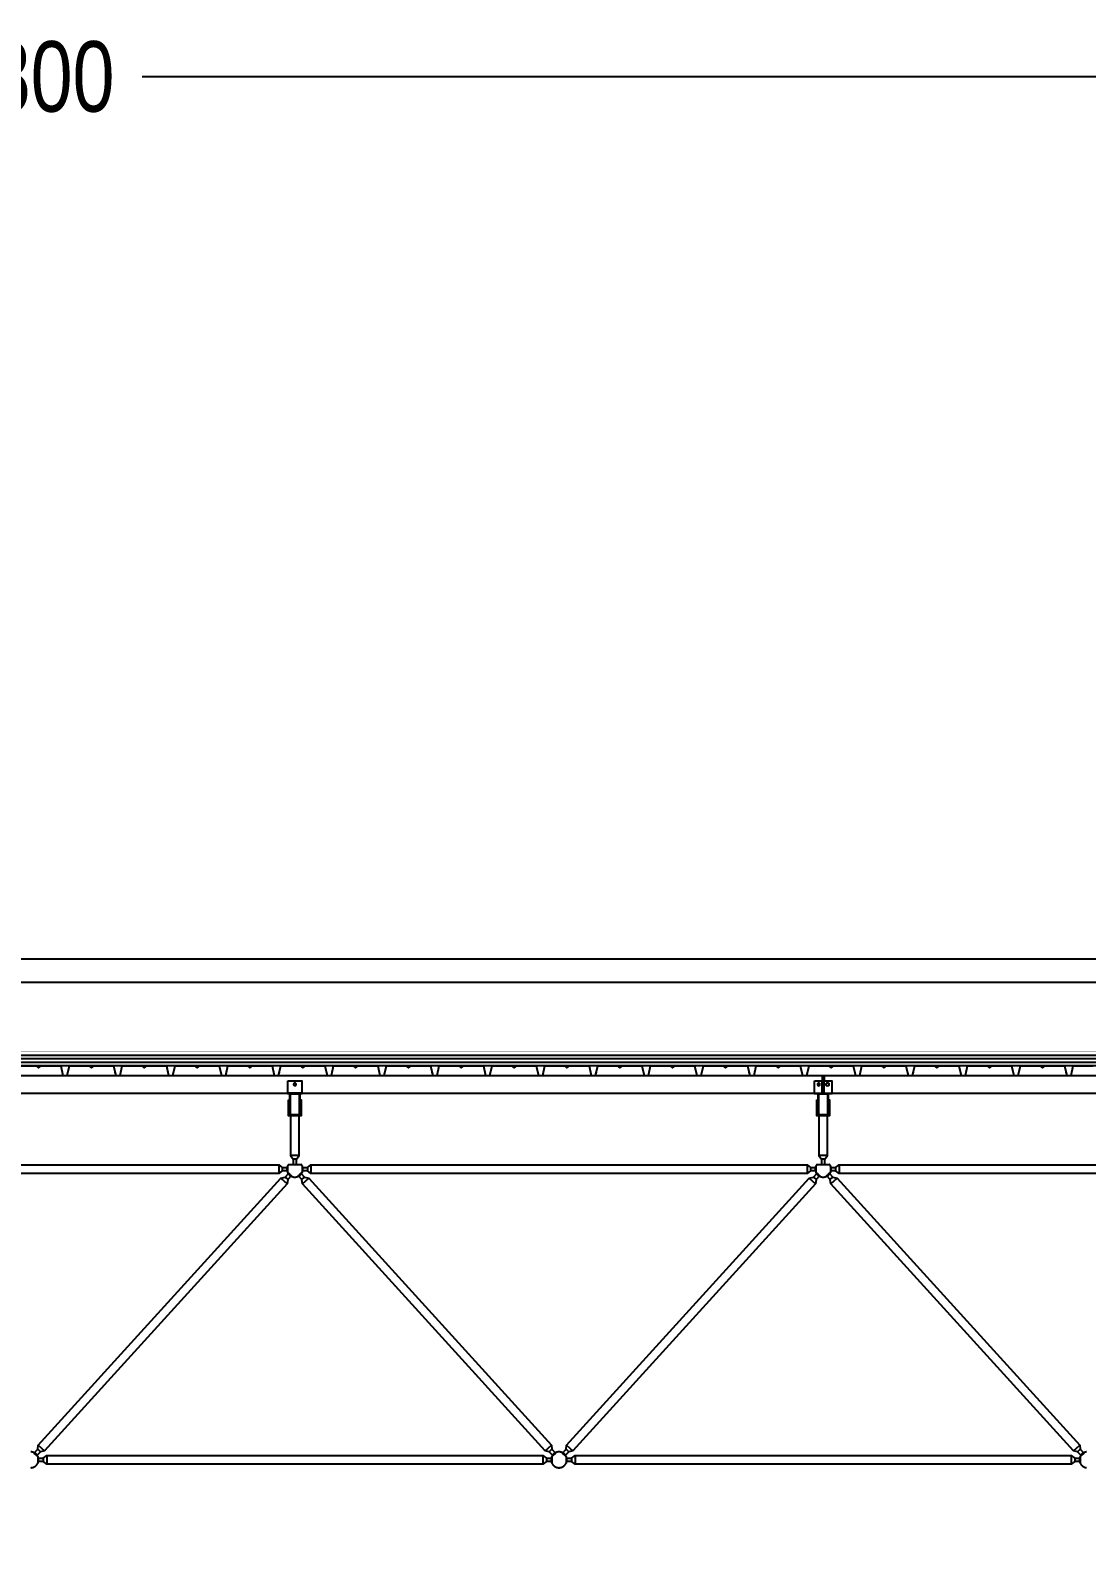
# Model space of a CAD drawing. Header units: centimetres. Extents: x 26569 to 160723, y -3143 to 14565.
# Drawn here: x 39876.7 to 40176.4, y 6232.1 to 6667.7 of the extents above; entities that cross this region are included whole.
import ezdxf

# ---------------------------------------------------------------- set-up
doc = ezdxf.new("R2010")
doc.units = ezdxf.units.CM
doc.header["$LTSCALE"] = 100
doc.linetypes.add('HIDDEN', pattern=[9.525, 6.35, -3.175])
for name, color, linetype in [('A-ANNO-DIMS', 187, 'Continuous'), ('A-ELEV-02', 253, 'Continuous'), ('A-ELEV-04', 250, 'Continuous'), ('A-WALL-INSL', 249, 'Continuous'), ('A-WALL-SNWPNL', 200, 'Continuous'), ('S-STEL', 3, 'Continuous')]:
    doc.layers.add(name, color=color, linetype=linetype)
doc.styles.add('Fields_100', font='act_simplex.shx', dxfattribs={"width": 0.8, "height": 20})
doc.linetypes.add('BATTING', pattern='A,0.00254,-2.54,[134,ltypeshp.shx,S=2.54,R=0,X=-2.54,Y=0],-5.08,[134,ltypeshp.shx,S=2.54,R=180,X=2.54,Y=0],-2.54', length=10.16254)
doc.dimstyles.new('FIELDS_100', dxfattribs={"dimscale": 0, "dimtxt": 20, "dimasz": 5, "dimexe": 5, "dimexo": 5, "dimgap": 5, "dimtad": 0, "dimdec": 0, "dimzin": 0, "dimdsep": 46, "dimtxsty": 'Fields_100', "dimblk": 'DOT', "dimcen": 0.09, "dimclrt": 50, "dimadec": 0, "dimazin": 0, "dimtfac": 1, "dimtdec": 0, "dimtix": 1, "dimtofl": 0, "dimtmove": 1, "dimatfit": 3, "dimfxl": 5, "dimfxlon": 1, "dimtolj": 1, "dimtzin": 0, "dimarcsym": 0})

# ---------------------------------------------------------------- blocks, each defined once
blk = doc.blocks.new('_Dot')
at = {"color": 0, "linetype": 'ByBlock', "lineweight": -2}
blk.add_line((-0.5, 0), (-1, 0), dxfattribs=at)
at = {"color": 0, "linetype": 'ByBlock', "const_width": 0.5}
blk.add_lwpolyline([(-0.25, 0, 1), (0.25, 0, 1)], format="xyb", close=True, dxfattribs=at)
blk = doc.blocks.new('*D698')
at = {"layer": 'A-ANNO-DIMS', "color": 0, "lineweight": -2, "transparency": 16777216}
for p, q in [((39426.73, 6649.56), (39426.73, 6659.56)), ((40326.73, 6649.56), (40326.73, 6659.56)), ((39431.73, 6654.56), (39845.07, 6654.56)), ((40321.73, 6654.56), (39908.4, 6654.56))]:
    blk.add_line(p, q, dxfattribs=at)
at = {"layer": 'DEFPOINTS', "color": 0, "transparency": 16777216}
for p in [(40326.73, 6654.56), (39426.73, 6232.06), (40326.73, 6232.06)]:
    blk.add_point(p, dxfattribs=at)
at = {"layer": 'A-ANNO-DIMS', "color": 0, "lineweight": -2, "transparency": 16777216, "xscale": 5, "yscale": 5, "zscale": 5, "rotation": 180}
blk.add_blockref('_Dot', (39426.73, 6654.56), dxfattribs=at)
at = {"layer": 'A-ANNO-DIMS', "color": 0, "lineweight": -2, "transparency": 16777216, "xscale": 5, "yscale": 5, "zscale": 5}
blk.add_blockref('_Dot', (40326.73, 6654.56), dxfattribs=at)
at = {"layer": 'A-ANNO-DIMS', "color": 50, "transparency": 16777216, "insert": (39876.73, 6654.56), "char_height": 20, "attachment_point": 5, "style": 'Fields_100'}
blk.add_mtext('\\A1;1800', dxfattribs=at)

msp = doc.modelspace()

# ---------------------------------------------------------------- linework, layer by layer
at = {"layer": 'A-ELEV-02'}
for points in [[(36704.23, 6371.06), (41237.98, 6371.06)], [(40101.48, 6371.06), (40101.48, 6369.56)], [(40101.98, 6371.06), (40101.98, 6369.56)], [(40102.83, 6368.91), (40102.83, 6368.91), (40102.82, 6368.91), (40102.81, 6368.91), (40102.8, 6368.91), (40102.79, 6368.91), (40102.79, 6368.91), (40102.78, 6368.91), (40102.77, 6368.91), (40102.76, 6368.9), (40102.75, 6368.9), (40102.75, 6368.9), (40102.74, 6368.9), (40102.73, 6368.9), (40102.72, 6368.89), (40102.71, 6368.89), (40102.71, 6368.89), (40102.7, 6368.88), (40102.69, 6368.88), (40102.68, 6368.88), (40102.67, 6368.87), (40102.67, 6368.87), (40102.66, 6368.86), (40102.65, 6368.86), (40102.64, 6368.86), (40102.64, 6368.85), (40102.63, 6368.84), (40102.62, 6368.84), (40102.61, 6368.83), (40102.61, 6368.83), (40102.6, 6368.82), (40102.59, 6368.82), (40102.59, 6368.81), (40102.58, 6368.8), (40102.57, 6368.8), (40102.57, 6368.79), (40102.56, 6368.78), (40102.56, 6368.78), (40102.55, 6368.77), (40102.55, 6368.76), (40102.54, 6368.75), (40102.54, 6368.75), (40102.53, 6368.74), (40102.53, 6368.73), (40102.52, 6368.72), (40102.52, 6368.72), (40102.52, 6368.71), (40102.51, 6368.7), (40102.51, 6368.69), (40102.51, 6368.68), (40102.5, 6368.67), (40102.5, 6368.67), (40102.5, 6368.66), (40102.5, 6368.65), (40102.49, 6368.64), (40102.49, 6368.63), (40102.49, 6368.63), (40102.49, 6368.62), (40102.49, 6368.61), (40102.49, 6368.6), (40102.49, 6368.59), (40102.49, 6368.59), (40102.48, 6368.58), (40102.48, 6368.57), (40102.48, 6368.56), (40102.48, 6368.55), (40102.48, 6368.55), (40102.49, 6368.54), (40102.49, 6368.53), (40102.49, 6368.52), (40102.49, 6368.51), (40102.49, 6368.51), (40102.49, 6368.5), (40102.49, 6368.49), (40102.49, 6368.48), (40102.5, 6368.47), (40102.5, 6368.47), (40102.5, 6368.46), (40102.5, 6368.45), (40102.51, 6368.44), (40102.51, 6368.43), (40102.51, 6368.43), (40102.52, 6368.42), (40102.52, 6368.41), (40102.52, 6368.4), (40102.53, 6368.39), (40102.53, 6368.39), (40102.54, 6368.38), (40102.54, 6368.37), (40102.55, 6368.36), (40102.55, 6368.36), (40102.56, 6368.35), (40102.56, 6368.34), (40102.57, 6368.33), (40102.57, 6368.33), (40102.58, 6368.32), (40102.59, 6368.31), (40102.59, 6368.31), (40102.6, 6368.3), (40102.61, 6368.3), (40102.61, 6368.29), (40102.62, 6368.28), (40102.63, 6368.28), (40102.64, 6368.27), (40102.64, 6368.27), (40102.65, 6368.26), (40102.66, 6368.26), (40102.67, 6368.26), (40102.67, 6368.25), (40102.68, 6368.25), (40102.69, 6368.24), (40102.7, 6368.24), (40102.71, 6368.24), (40102.71, 6368.23), (40102.72, 6368.23), (40102.73, 6368.23), (40102.74, 6368.23), (40102.75, 6368.22), (40102.75, 6368.22), (40102.76, 6368.22), (40102.77, 6368.22), (40102.78, 6368.22), (40102.79, 6368.22), (40102.79, 6368.21), (40102.8, 6368.21), (40102.81, 6368.21), (40102.82, 6368.21), (40102.83, 6368.21), (40102.83, 6368.21)], [(40103.13, 6368.91), (40102.83, 6368.91)], [(40103.13, 6368.21), (40103.14, 6368.21), (40103.15, 6368.21), (40103.16, 6368.21), (40103.17, 6368.21), (40103.17, 6368.21), (40103.18, 6368.22), (40103.19, 6368.22), (40103.2, 6368.22), (40103.21, 6368.22), (40103.21, 6368.22), (40103.22, 6368.22), (40103.23, 6368.23), (40103.24, 6368.23), (40103.25, 6368.23), (40103.26, 6368.23), (40103.26, 6368.24), (40103.27, 6368.24), (40103.28, 6368.24), (40103.29, 6368.25), (40103.3, 6368.25), (40103.3, 6368.26), (40103.31, 6368.26), (40103.32, 6368.26), (40103.33, 6368.27), (40103.33, 6368.27), (40103.34, 6368.28), (40103.35, 6368.28), (40103.35, 6368.29), (40103.36, 6368.3), (40103.37, 6368.3), (40103.38, 6368.31), (40103.38, 6368.31), (40103.39, 6368.32), (40103.39, 6368.33), (40103.4, 6368.33), (40103.41, 6368.34), (40103.41, 6368.35), (40103.42, 6368.36), (40103.42, 6368.36), (40103.43, 6368.37), (40103.43, 6368.38), (40103.44, 6368.39), (40103.44, 6368.39), (40103.45, 6368.4), (40103.45, 6368.41), (40103.45, 6368.42), (40103.46, 6368.43), (40103.46, 6368.43), (40103.46, 6368.44), (40103.47, 6368.45), (40103.47, 6368.46), (40103.47, 6368.47), (40103.47, 6368.47), (40103.48, 6368.48), (40103.48, 6368.49), (40103.48, 6368.5), (40103.48, 6368.51), (40103.48, 6368.51), (40103.48, 6368.52), (40103.48, 6368.53), (40103.48, 6368.54), (40103.48, 6368.55), (40103.48, 6368.55), (40103.48, 6368.56), (40103.48, 6368.57), (40103.48, 6368.58), (40103.48, 6368.59), (40103.48, 6368.59), (40103.48, 6368.6), (40103.48, 6368.61), (40103.48, 6368.62), (40103.48, 6368.63), (40103.48, 6368.63), (40103.48, 6368.64), (40103.47, 6368.65), (40103.47, 6368.66), (40103.47, 6368.67), (40103.47, 6368.67), (40103.46, 6368.68), (40103.46, 6368.69), (40103.46, 6368.7), (40103.45, 6368.71), (40103.45, 6368.72), (40103.45, 6368.72), (40103.44, 6368.73), (40103.44, 6368.74), (40103.43, 6368.75), (40103.43, 6368.75), (40103.42, 6368.76), (40103.42, 6368.77), (40103.41, 6368.78), (40103.41, 6368.78), (40103.4, 6368.79), (40103.39, 6368.8), (40103.39, 6368.8), (40103.38, 6368.81), (40103.38, 6368.82), (40103.37, 6368.82), (40103.36, 6368.83), (40103.35, 6368.83), (40103.35, 6368.84), (40103.34, 6368.84), (40103.33, 6368.85), (40103.33, 6368.86), (40103.32, 6368.86), (40103.31, 6368.86), (40103.3, 6368.87), (40103.3, 6368.87), (40103.29, 6368.88), (40103.28, 6368.88), (40103.27, 6368.88), (40103.26, 6368.89), (40103.26, 6368.89), (40103.25, 6368.89), (40103.24, 6368.9), (40103.23, 6368.9), (40103.22, 6368.9), (40103.21, 6368.9), (40103.21, 6368.9), (40103.2, 6368.91), (40103.19, 6368.91), (40103.18, 6368.91), (40103.17, 6368.91), (40103.17, 6368.91), (40103.16, 6368.91), (40103.15, 6368.91), (40103.14, 6368.91), (40103.13, 6368.91)], [(36704.23, 6366.06), (41237.98, 6366.06)], [(39953.73, 6366.06), (39949.73, 6366.06)], [(40099.23, 6366.06), (40104.23, 6366.06)], [(40103.13, 6368.21), (40102.83, 6368.21)], [(39949.93, 6363.26), (39950.18, 6363.26)], [(39949.93, 6362.56), (39950.18, 6362.56)], [(39953.28, 6363.26), (39953.53, 6363.26)], [(39953.28, 6362.56), (39953.53, 6362.56)], [(40099.93, 6363.26), (40100.18, 6363.26)], [(40099.93, 6362.56), (40100.18, 6362.56)], [(40103.28, 6363.26), (40103.53, 6363.26)], [(40103.28, 6362.56), (40103.53, 6362.56)], [(39950.53, 6359.66), (39950.53, 6348.36), (39951.23, 6347.36), (39951.23, 6345.86)], [(39952.23, 6345.86), (39952.23, 6347.36), (39952.94, 6348.36), (39952.94, 6359.66)], [(40100.53, 6359.66), (40100.53, 6348.36), (40101.23, 6347.36), (40101.23, 6345.86)], [(40102.23, 6345.86), (40102.23, 6347.36), (40102.94, 6348.36), (40102.94, 6359.66)], [(39952.94, 6348.36), (39950.53, 6348.36)], [(39952.23, 6347.36), (39951.23, 6347.36)], [(40102.94, 6348.36), (40100.53, 6348.36)], [(40102.23, 6347.36), (40101.23, 6347.36)], [(39803.78, 6345.01), (39805.28, 6345.01), (39806.28, 6345.72), (39947.18, 6345.72), (39948.18, 6345.01), (39949.68, 6345.01)], [(39949.68, 6344.01), (39948.18, 6344.01), (39947.18, 6343.3), (39806.28, 6343.3), (39805.28, 6344.01), (39803.78, 6344.01)], [(39947.18, 6345.72), (39947.18, 6343.3)], [(39948.18, 6345.01), (39948.18, 6344.01)], [(39949.93, 6345.86), (39949.89, 6345.8), (39949.85, 6345.74), (39949.81, 6345.68), (39949.77, 6345.61), (39949.73, 6345.54), (39949.7, 6345.47), (39949.67, 6345.4), (39949.64, 6345.33), (39949.61, 6345.26), (39949.6, 6345.22), (39949.59, 6345.18), (39949.57, 6345.14), (39949.56, 6345.11), (39949.55, 6345.07), (39949.54, 6345.03), (39949.54, 6344.99), (39949.53, 6344.95), (39949.52, 6344.91), (39949.51, 6344.87), (39949.51, 6344.83), (39949.5, 6344.79), (39949.5, 6344.75), (39949.49, 6344.71), (39949.49, 6344.67), (39949.49, 6344.63), (39949.49, 6344.59), (39949.48, 6344.55), (39949.48, 6344.52), (39949.48, 6344.48), (39949.49, 6344.44), (39949.49, 6344.4), (39949.49, 6344.36), (39949.49, 6344.32), (39949.5, 6344.28), (39949.5, 6344.24), (39949.51, 6344.2), (39949.51, 6344.16), (39949.53, 6344.08), (39949.54, 6344.01), (39949.56, 6343.93), (39949.58, 6343.86), (39949.61, 6343.78), (39949.63, 6343.71), (39949.66, 6343.64), (39949.69, 6343.57), (39949.72, 6343.51), (39949.76, 6343.44), (39949.79, 6343.37), (39949.83, 6343.31), (39949.87, 6343.25), (39949.92, 6343.18), (39949.96, 6343.12), (39950.01, 6343.06), (39950.07, 6343), (39950.12, 6342.95), (39950.15, 6342.92), (39950.17, 6342.89), (39950.2, 6342.86), (39950.23, 6342.84), (39950.26, 6342.81), (39950.29, 6342.78), (39950.32, 6342.76), (39950.35, 6342.73), (39950.39, 6342.71), (39950.42, 6342.69), (39950.45, 6342.66), (39950.48, 6342.64), (39950.52, 6342.62), (39950.55, 6342.6), (39950.59, 6342.58), (39950.62, 6342.56), (39950.65, 6342.54), (39950.69, 6342.52), (39950.73, 6342.5), (39950.76, 6342.48), (39950.8, 6342.47), (39950.83, 6342.45), (39950.87, 6342.43), (39950.91, 6342.42), (39950.94, 6342.41), (39950.98, 6342.39), (39951.02, 6342.38), (39951.06, 6342.37), (39951.13, 6342.34), (39951.21, 6342.33), (39951.28, 6342.31), (39951.36, 6342.29), (39951.43, 6342.28), (39951.51, 6342.27), (39951.59, 6342.27), (39951.66, 6342.26), (39951.73, 6342.26), (39951.81, 6342.26), (39951.88, 6342.27), (39951.96, 6342.27), (39952.03, 6342.28), (39952.11, 6342.29), (39952.19, 6342.31), (39952.26, 6342.33), (39952.34, 6342.34), (39952.41, 6342.37), (39952.45, 6342.38), (39952.49, 6342.39), (39952.52, 6342.41), (39952.56, 6342.42), (39952.6, 6342.43), (39952.63, 6342.45), (39952.67, 6342.47), (39952.71, 6342.48), (39952.74, 6342.5), (39952.78, 6342.52), (39952.81, 6342.54), (39952.85, 6342.56), (39952.88, 6342.58), (39952.92, 6342.6), (39952.95, 6342.62), (39952.98, 6342.64), (39953.02, 6342.66), (39953.05, 6342.69), (39953.08, 6342.71), (39953.11, 6342.73), (39953.15, 6342.76), (39953.18, 6342.78), (39953.21, 6342.81), (39953.24, 6342.84), (39953.27, 6342.86), (39953.29, 6342.89), (39953.32, 6342.92), (39953.35, 6342.95), (39953.4, 6343), (39953.45, 6343.06), (39953.5, 6343.12), (39953.55, 6343.18), (39953.59, 6343.25), (39953.64, 6343.31), (39953.68, 6343.37), (39953.71, 6343.44), (39953.75, 6343.51), (39953.78, 6343.57), (39953.81, 6343.64), (39953.84, 6343.71), (39953.86, 6343.78), (39953.89, 6343.86), (39953.91, 6343.93), (39953.93, 6344.01), (39953.94, 6344.08), (39953.96, 6344.16), (39953.96, 6344.2), (39953.97, 6344.24), (39953.97, 6344.28), (39953.98, 6344.32), (39953.98, 6344.36), (39953.98, 6344.4), (39953.98, 6344.44), (39953.98, 6344.48), (39953.98, 6344.52), (39953.98, 6344.55), (39953.98, 6344.59), (39953.98, 6344.63), (39953.98, 6344.67), (39953.98, 6344.71), (39953.97, 6344.75), (39953.97, 6344.79), (39953.96, 6344.83), (39953.96, 6344.87), (39953.95, 6344.91), (39953.94, 6344.95), (39953.93, 6344.99), (39953.92, 6345.03), (39953.91, 6345.07), (39953.9, 6345.11), (39953.89, 6345.14), (39953.88, 6345.18), (39953.87, 6345.22), (39953.86, 6345.26), (39953.83, 6345.33), (39953.8, 6345.4), (39953.77, 6345.47), (39953.73, 6345.54), (39953.7, 6345.61), (39953.66, 6345.68), (39953.62, 6345.74), (39953.58, 6345.8), (39953.53, 6345.86)], [(39949.67, 6343.62), (39951.04, 6342.37)], [(39949.68, 6345.44), (39949.68, 6343.58)], [(39949.93, 6345.86), (39953.53, 6345.86)], [(39952.43, 6342.37), (39953.8, 6343.62)], [(39953.78, 6345.01), (39955.28, 6345.01), (39956.28, 6345.72), (40097.18, 6345.72), (40098.18, 6345.01), (40099.68, 6345.01)], [(39953.78, 6345.44), (39953.78, 6343.58)], [(40099.68, 6344.01), (40098.18, 6344.01), (40097.18, 6343.3), (39956.28, 6343.3), (39955.28, 6344.01), (39953.78, 6344.01)], [(39955.28, 6345.01), (39955.28, 6344.01)], [(39956.28, 6345.72), (39956.28, 6343.3)], [(40097.18, 6345.72), (40097.18, 6343.3)], [(40098.18, 6345.01), (40098.18, 6344.01)], [(40099.93, 6345.86), (40099.89, 6345.8), (40099.85, 6345.74), (40099.81, 6345.68), (40099.77, 6345.61), (40099.73, 6345.54), (40099.7, 6345.47), (40099.67, 6345.4), (40099.64, 6345.33), (40099.61, 6345.26), (40099.6, 6345.22), (40099.59, 6345.18), (40099.57, 6345.14), (40099.56, 6345.11), (40099.55, 6345.07), (40099.54, 6345.03), (40099.54, 6344.99), (40099.53, 6344.95), (40099.52, 6344.91), (40099.51, 6344.87), (40099.51, 6344.83), (40099.5, 6344.79), (40099.5, 6344.75), (40099.49, 6344.71), (40099.49, 6344.67), (40099.49, 6344.63), (40099.49, 6344.59), (40099.48, 6344.55), (40099.48, 6344.52), (40099.48, 6344.48), (40099.49, 6344.44), (40099.49, 6344.4), (40099.49, 6344.36), (40099.49, 6344.32), (40099.5, 6344.28), (40099.5, 6344.24), (40099.51, 6344.2), (40099.51, 6344.16), (40099.53, 6344.08), (40099.54, 6344.01), (40099.56, 6343.93), (40099.58, 6343.86), (40099.61, 6343.78), (40099.63, 6343.71), (40099.66, 6343.64), (40099.69, 6343.57), (40099.72, 6343.51), (40099.76, 6343.44), (40099.79, 6343.37), (40099.83, 6343.31), (40099.87, 6343.25), (40099.92, 6343.18), (40099.96, 6343.12), (40100.01, 6343.06), (40100.07, 6343), (40100.12, 6342.95), (40100.15, 6342.92), (40100.17, 6342.89), (40100.2, 6342.86), (40100.23, 6342.84), (40100.26, 6342.81), (40100.29, 6342.78), (40100.32, 6342.76), (40100.35, 6342.73), (40100.39, 6342.71), (40100.42, 6342.69), (40100.45, 6342.66), (40100.48, 6342.64), (40100.52, 6342.62), (40100.55, 6342.6), (40100.59, 6342.58), (40100.62, 6342.56), (40100.65, 6342.54), (40100.69, 6342.52), (40100.73, 6342.5), (40100.76, 6342.48), (40100.8, 6342.47), (40100.83, 6342.45), (40100.87, 6342.43), (40100.91, 6342.42), (40100.94, 6342.41), (40100.98, 6342.39), (40101.02, 6342.38), (40101.06, 6342.37), (40101.13, 6342.34), (40101.21, 6342.33), (40101.28, 6342.31), (40101.36, 6342.29), (40101.43, 6342.28), (40101.51, 6342.27), (40101.59, 6342.27), (40101.66, 6342.26), (40101.73, 6342.26), (40101.81, 6342.26), (40101.88, 6342.27), (40101.96, 6342.27), (40102.03, 6342.28), (40102.11, 6342.29), (40102.19, 6342.31), (40102.26, 6342.33), (40102.34, 6342.34), (40102.41, 6342.37), (40102.45, 6342.38), (40102.49, 6342.39), (40102.52, 6342.41), (40102.56, 6342.42), (40102.6, 6342.43), (40102.63, 6342.45), (40102.67, 6342.47), (40102.71, 6342.48), (40102.74, 6342.5), (40102.78, 6342.52), (40102.81, 6342.54), (40102.85, 6342.56), (40102.88, 6342.58), (40102.92, 6342.6), (40102.95, 6342.62), (40102.98, 6342.64), (40103.02, 6342.66), (40103.05, 6342.69), (40103.08, 6342.71), (40103.11, 6342.73), (40103.15, 6342.76), (40103.18, 6342.78), (40103.21, 6342.81), (40103.24, 6342.84), (40103.27, 6342.86), (40103.29, 6342.89), (40103.32, 6342.92), (40103.35, 6342.95), (40103.4, 6343), (40103.45, 6343.06), (40103.5, 6343.12), (40103.55, 6343.18), (40103.59, 6343.25), (40103.64, 6343.31), (40103.68, 6343.37), (40103.71, 6343.44), (40103.75, 6343.51), (40103.78, 6343.57), (40103.81, 6343.64), (40103.84, 6343.71), (40103.86, 6343.78), (40103.89, 6343.86), (40103.91, 6343.93), (40103.93, 6344.01), (40103.94, 6344.08), (40103.96, 6344.16), (40103.96, 6344.2), (40103.97, 6344.24), (40103.97, 6344.28), (40103.98, 6344.32), (40103.98, 6344.36), (40103.98, 6344.4), (40103.98, 6344.44), (40103.98, 6344.48), (40103.98, 6344.52), (40103.98, 6344.55), (40103.98, 6344.59), (40103.98, 6344.63), (40103.98, 6344.67), (40103.98, 6344.71), (40103.97, 6344.75), (40103.97, 6344.79), (40103.96, 6344.83), (40103.96, 6344.87), (40103.95, 6344.91), (40103.94, 6344.95), (40103.93, 6344.99), (40103.92, 6345.03), (40103.91, 6345.07), (40103.9, 6345.11), (40103.89, 6345.14), (40103.88, 6345.18), (40103.87, 6345.22), (40103.86, 6345.26), (40103.83, 6345.33), (40103.8, 6345.4), (40103.77, 6345.47), (40103.73, 6345.54), (40103.7, 6345.61), (40103.66, 6345.68), (40103.62, 6345.74), (40103.58, 6345.8), (40103.53, 6345.86)], [(40099.67, 6343.62), (40101.04, 6342.37)], [(40099.68, 6345.44), (40099.68, 6343.58)], [(40099.93, 6345.86), (40103.53, 6345.86)], [(40102.43, 6342.37), (40103.8, 6343.62)], [(40103.78, 6345.01), (40105.28, 6345.01), (40106.28, 6345.72), (40247.18, 6345.72), (40248.18, 6345.01), (40249.68, 6345.01)], [(40103.78, 6345.44), (40103.78, 6343.58)], [(40249.68, 6344.01), (40248.18, 6344.01), (40247.18, 6343.3), (40106.28, 6343.3), (40105.28, 6344.01), (40103.78, 6344.01)], [(40105.28, 6345.01), (40105.28, 6344.01)], [(40106.28, 6345.72), (40106.28, 6343.3)], [(39947.78, 6341.96), (39949.57, 6340.33)], [(39948.98, 6342.22), (39949.72, 6341.55)], [(39953.75, 6341.55), (39954.49, 6342.22)], [(39953.9, 6340.33), (39955.69, 6341.96)], [(40097.78, 6341.96), (40099.57, 6340.33)], [(40098.98, 6342.22), (40099.72, 6341.55)], [(40103.75, 6341.55), (40104.49, 6342.22)], [(40103.9, 6340.33), (40105.69, 6341.96)], [(39878.75, 6264.98), (39879.49, 6264.3)], [(39878.9, 6266.19), (39880.69, 6264.57)], [(40022.78, 6264.57), (40024.57, 6266.19)], [(40023.98, 6264.3), (40024.72, 6264.98)], [(40028.75, 6264.98), (40029.49, 6264.3)], [(40028.9, 6266.19), (40030.69, 6264.57)], [(40172.78, 6264.57), (40174.57, 6266.19)], [(40173.98, 6264.3), (40174.72, 6264.98)], [(39876.73, 6259.76), (39876.78, 6259.76), (39876.83, 6259.76), (39876.89, 6259.77), (39876.94, 6259.77), (39876.99, 6259.78), (39877.04, 6259.78), (39877.09, 6259.79), (39877.14, 6259.8), (39877.2, 6259.81), (39877.25, 6259.82), (39877.3, 6259.83), (39877.35, 6259.85), (39877.41, 6259.86), (39877.46, 6259.88), (39877.51, 6259.9), (39877.56, 6259.92), (39877.61, 6259.94), (39877.67, 6259.96), (39877.72, 6259.99), (39877.77, 6260.01), (39877.82, 6260.04), (39877.87, 6260.07), (39877.92, 6260.1), (39877.97, 6260.13), (39878.01, 6260.16), (39878.06, 6260.19), (39878.11, 6260.23), (39878.15, 6260.27), (39878.2, 6260.3), (39878.24, 6260.34), (39878.28, 6260.38), (39878.33, 6260.42), (39878.37, 6260.46), (39878.41, 6260.51), (39878.44, 6260.55), (39878.48, 6260.59), (39878.52, 6260.64), (39878.55, 6260.69), (39878.59, 6260.73), (39878.62, 6260.78), (39878.65, 6260.83), (39878.68, 6260.88), (39878.71, 6260.93), (39878.73, 6260.98), (39878.76, 6261.03), (39878.78, 6261.08), (39878.81, 6261.13), (39878.83, 6261.18), (39878.85, 6261.24), (39878.86, 6261.29), (39878.88, 6261.34), (39878.9, 6261.39), (39878.91, 6261.45), (39878.92, 6261.5), (39878.94, 6261.55), (39878.95, 6261.6), (39878.96, 6261.66), (39878.96, 6261.71), (39878.97, 6261.76), (39878.98, 6261.81), (39878.98, 6261.86), (39878.98, 6261.91), (39878.98, 6261.96), (39878.98, 6262.01), (39878.98, 6262.06), (39878.98, 6262.11), (39878.98, 6262.16), (39878.98, 6262.21), (39878.97, 6262.27), (39878.96, 6262.32), (39878.96, 6262.37), (39878.95, 6262.42), (39878.94, 6262.47), (39878.92, 6262.53), (39878.91, 6262.58), (39878.9, 6262.63), (39878.88, 6262.68), (39878.86, 6262.74), (39878.85, 6262.79), (39878.83, 6262.84), (39878.81, 6262.89), (39878.78, 6262.94), (39878.76, 6262.99), (39878.73, 6263.05), (39878.71, 6263.1), (39878.68, 6263.15), (39878.65, 6263.19), (39878.62, 6263.24), (39878.59, 6263.29), (39878.55, 6263.34), (39878.52, 6263.38), (39878.48, 6263.43), (39878.44, 6263.48), (39878.41, 6263.52), (39878.37, 6263.56), (39878.33, 6263.6), (39878.28, 6263.64), (39878.24, 6263.68), (39878.2, 6263.72), (39878.15, 6263.76), (39878.11, 6263.8), (39878.06, 6263.83), (39878.01, 6263.86), (39877.97, 6263.9), (39877.92, 6263.93), (39877.87, 6263.96), (39877.82, 6263.98), (39877.77, 6264.01), (39877.72, 6264.04), (39877.67, 6264.06), (39877.61, 6264.08), (39877.56, 6264.1), (39877.51, 6264.12), (39877.46, 6264.14), (39877.41, 6264.16), (39877.35, 6264.18), (39877.3, 6264.19), (39877.25, 6264.2), (39877.2, 6264.21), (39877.14, 6264.22), (39877.09, 6264.23), (39877.04, 6264.24), (39876.99, 6264.25), (39876.94, 6264.25), (39876.89, 6264.26), (39876.83, 6264.26), (39876.78, 6264.26), (39876.73, 6264.26)], [(39877.43, 6264.15), (39878.8, 6262.91)], [(39878.78, 6262.51), (39880.28, 6262.51), (39881.28, 6263.22), (40022.18, 6263.22), (40023.18, 6262.51), (40024.68, 6262.51)], [(39878.78, 6262.94), (39878.78, 6261.08)], [(40024.68, 6261.51), (40023.18, 6261.51), (40022.18, 6260.8), (39881.28, 6260.8), (39880.28, 6261.51), (39878.78, 6261.51)], [(39880.28, 6262.51), (39880.28, 6261.51)], [(39881.28, 6263.22), (39881.28, 6260.8)], [(40022.18, 6263.22), (40022.18, 6260.8)], [(40023.18, 6262.51), (40023.18, 6261.51)], [(40024.67, 6262.91), (40026.04, 6264.15)], [(40024.68, 6262.94), (40024.68, 6261.08)], [(40027.43, 6264.15), (40028.8, 6262.91)], [(40028.78, 6262.51), (40030.28, 6262.51), (40031.28, 6263.22), (40172.18, 6263.22), (40173.18, 6262.51), (40174.68, 6262.51)], [(40028.78, 6262.94), (40028.78, 6261.08)], [(40174.68, 6261.51), (40173.18, 6261.51), (40172.18, 6260.8), (40031.28, 6260.8), (40030.28, 6261.51), (40028.78, 6261.51)], [(40030.28, 6262.51), (40030.28, 6261.51)], [(40031.28, 6263.22), (40031.28, 6260.8)], [(40172.18, 6263.22), (40172.18, 6260.8)], [(40173.18, 6262.51), (40173.18, 6261.51)], [(40176.48, 6264.25), (40176.43, 6264.24), (40176.38, 6264.23), (40176.32, 6264.22), (40176.27, 6264.21), (40176.22, 6264.2), (40176.17, 6264.19), (40176.12, 6264.18), (40176.06, 6264.16), (40176.01, 6264.14), (40175.96, 6264.12), (40175.91, 6264.1), (40175.85, 6264.08), (40175.8, 6264.06), (40175.75, 6264.04), (40175.7, 6264.01), (40175.65, 6263.98), (40175.6, 6263.96), (40175.55, 6263.93), (40175.5, 6263.9), (40175.46, 6263.86), (40175.41, 6263.83), (40175.36, 6263.8), (40175.32, 6263.76), (40175.27, 6263.72), (40175.23, 6263.68), (40175.19, 6263.64), (40175.14, 6263.6), (40175.1, 6263.56), (40175.06, 6263.52), (40175.02, 6263.48), (40174.99, 6263.43), (40174.95, 6263.38), (40174.92, 6263.34), (40174.88, 6263.29), (40174.85, 6263.24), (40174.82, 6263.19), (40174.79, 6263.15), (40174.76, 6263.1), (40174.74, 6263.05), (40174.71, 6262.99), (40174.69, 6262.94), (40174.66, 6262.89), (40174.64, 6262.84), (40174.62, 6262.79), (40174.6, 6262.74), (40174.59, 6262.68), (40174.57, 6262.63), (40174.56, 6262.58), (40174.54, 6262.53), (40174.53, 6262.47), (40174.52, 6262.42), (40174.51, 6262.37), (40174.51, 6262.32), (40174.5, 6262.27), (40174.49, 6262.21), (40174.49, 6262.16), (40174.49, 6262.11), (40174.48, 6262.06), (40174.48, 6262.01), (40174.48, 6261.96), (40174.49, 6261.91), (40174.49, 6261.86), (40174.49, 6261.81), (40174.5, 6261.76), (40174.51, 6261.71), (40174.51, 6261.66), (40174.52, 6261.6), (40174.53, 6261.55), (40174.54, 6261.5), (40174.56, 6261.45), (40174.57, 6261.39), (40174.59, 6261.34), (40174.6, 6261.29), (40174.62, 6261.24), (40174.64, 6261.18), (40174.66, 6261.13), (40174.69, 6261.08), (40174.71, 6261.03), (40174.74, 6260.98), (40174.76, 6260.93), (40174.79, 6260.88), (40174.82, 6260.83), (40174.85, 6260.78), (40174.88, 6260.73), (40174.92, 6260.69), (40174.95, 6260.64), (40174.99, 6260.59), (40175.02, 6260.55), (40175.06, 6260.51), (40175.1, 6260.46), (40175.14, 6260.42), (40175.19, 6260.38), (40175.23, 6260.34), (40175.27, 6260.3), (40175.32, 6260.27), (40175.36, 6260.23), (40175.41, 6260.19), (40175.46, 6260.16), (40175.5, 6260.13), (40175.55, 6260.1), (40175.6, 6260.07), (40175.65, 6260.04), (40175.7, 6260.01), (40175.75, 6259.99), (40175.8, 6259.96), (40175.85, 6259.94), (40175.91, 6259.92), (40175.96, 6259.9), (40176.01, 6259.88), (40176.06, 6259.86), (40176.12, 6259.85), (40176.17, 6259.83), (40176.22, 6259.82), (40176.27, 6259.81), (40176.32, 6259.8), (40176.38, 6259.79), (40176.43, 6259.78), (40176.48, 6259.78)], [(40174.67, 6262.91), (40176.04, 6264.15)], [(40174.68, 6262.94), (40174.68, 6261.08)]]:
    msp.add_lwpolyline(points, dxfattribs=at)
for points in [[(39949.73, 6369.56), (39953.73, 6369.56), (39953.73, 6365.91), (39949.73, 6365.91)], [(39952.08, 6368.56), (39952.08, 6368.57), (39952.08, 6368.58), (39952.08, 6368.59), (39952.08, 6368.59), (39952.08, 6368.6), (39952.08, 6368.61), (39952.08, 6368.62), (39952.08, 6368.63), (39952.08, 6368.63), (39952.08, 6368.64), (39952.07, 6368.65), (39952.07, 6368.66), (39952.07, 6368.67), (39952.07, 6368.67), (39952.06, 6368.68), (39952.06, 6368.69), (39952.06, 6368.7), (39952.05, 6368.71), (39952.05, 6368.72), (39952.05, 6368.72), (39952.04, 6368.73), (39952.04, 6368.74), (39952.03, 6368.75), (39952.03, 6368.75), (39952.02, 6368.76), (39952.02, 6368.77), (39952.01, 6368.78), (39952.01, 6368.78), (39952, 6368.79), (39951.99, 6368.8), (39951.99, 6368.8), (39951.98, 6368.81), (39951.98, 6368.82), (39951.97, 6368.82), (39951.96, 6368.83), (39951.95, 6368.83), (39951.95, 6368.84), (39951.94, 6368.84), (39951.93, 6368.85), (39951.93, 6368.86), (39951.92, 6368.86), (39951.91, 6368.86), (39951.9, 6368.87), (39951.9, 6368.87), (39951.89, 6368.88), (39951.88, 6368.88), (39951.87, 6368.88), (39951.86, 6368.89), (39951.86, 6368.89), (39951.85, 6368.89), (39951.84, 6368.9), (39951.83, 6368.9), (39951.82, 6368.9), (39951.81, 6368.9), (39951.81, 6368.9), (39951.8, 6368.91), (39951.79, 6368.91), (39951.78, 6368.91), (39951.77, 6368.91), (39951.77, 6368.91), (39951.76, 6368.91), (39951.75, 6368.91), (39951.74, 6368.91), (39951.73, 6368.91), (39951.73, 6368.91), (39951.72, 6368.91), (39951.71, 6368.91), (39951.7, 6368.91), (39951.69, 6368.91), (39951.69, 6368.91), (39951.68, 6368.91), (39951.67, 6368.91), (39951.66, 6368.9), (39951.65, 6368.9), (39951.65, 6368.9), (39951.64, 6368.9), (39951.63, 6368.9), (39951.62, 6368.89), (39951.61, 6368.89), (39951.61, 6368.89), (39951.6, 6368.88), (39951.59, 6368.88), (39951.58, 6368.88), (39951.57, 6368.87), (39951.57, 6368.87), (39951.56, 6368.86), (39951.55, 6368.86), (39951.54, 6368.86), (39951.54, 6368.85), (39951.53, 6368.84), (39951.52, 6368.84), (39951.51, 6368.83), (39951.51, 6368.83), (39951.5, 6368.82), (39951.49, 6368.82), (39951.49, 6368.81), (39951.48, 6368.8), (39951.47, 6368.8), (39951.47, 6368.79), (39951.46, 6368.78), (39951.46, 6368.78), (39951.45, 6368.77), (39951.45, 6368.76), (39951.44, 6368.75), (39951.44, 6368.75), (39951.43, 6368.74), (39951.43, 6368.73), (39951.42, 6368.72), (39951.42, 6368.72), (39951.42, 6368.71), (39951.41, 6368.7), (39951.41, 6368.69), (39951.41, 6368.68), (39951.4, 6368.67), (39951.4, 6368.67), (39951.4, 6368.66), (39951.4, 6368.65), (39951.39, 6368.64), (39951.39, 6368.63), (39951.39, 6368.63), (39951.39, 6368.62), (39951.39, 6368.61), (39951.39, 6368.6), (39951.39, 6368.59), (39951.39, 6368.59), (39951.38, 6368.58), (39951.38, 6368.57), (39951.38, 6368.56), (39951.38, 6368.55), (39951.38, 6368.55), (39951.39, 6368.54), (39951.39, 6368.53), (39951.39, 6368.52), (39951.39, 6368.51), (39951.39, 6368.51), (39951.39, 6368.5), (39951.39, 6368.49), (39951.39, 6368.48), (39951.4, 6368.47), (39951.4, 6368.47), (39951.4, 6368.46), (39951.4, 6368.45), (39951.41, 6368.44), (39951.41, 6368.43), (39951.41, 6368.43), (39951.42, 6368.42), (39951.42, 6368.41), (39951.42, 6368.4), (39951.43, 6368.39), (39951.43, 6368.39), (39951.44, 6368.38), (39951.44, 6368.37), (39951.45, 6368.36), (39951.45, 6368.36), (39951.46, 6368.35), (39951.46, 6368.34), (39951.47, 6368.33), (39951.47, 6368.33), (39951.48, 6368.32), (39951.49, 6368.31), (39951.49, 6368.31), (39951.5, 6368.3), (39951.51, 6368.3), (39951.51, 6368.29), (39951.52, 6368.28), (39951.53, 6368.28), (39951.54, 6368.27), (39951.54, 6368.27), (39951.55, 6368.26), (39951.56, 6368.26), (39951.57, 6368.26), (39951.57, 6368.25), (39951.58, 6368.25), (39951.59, 6368.24), (39951.6, 6368.24), (39951.61, 6368.24), (39951.61, 6368.23), (39951.62, 6368.23), (39951.63, 6368.23), (39951.64, 6368.23), (39951.65, 6368.22), (39951.65, 6368.22), (39951.66, 6368.22), (39951.67, 6368.22), (39951.68, 6368.22), (39951.69, 6368.22), (39951.69, 6368.21), (39951.7, 6368.21), (39951.71, 6368.21), (39951.72, 6368.21), (39951.73, 6368.21), (39951.73, 6368.21), (39951.74, 6368.21), (39951.75, 6368.21), (39951.76, 6368.21), (39951.77, 6368.21), (39951.77, 6368.21), (39951.78, 6368.22), (39951.79, 6368.22), (39951.8, 6368.22), (39951.81, 6368.22), (39951.81, 6368.22), (39951.82, 6368.22), (39951.83, 6368.23), (39951.84, 6368.23), (39951.85, 6368.23), (39951.86, 6368.23), (39951.86, 6368.24), (39951.87, 6368.24), (39951.88, 6368.24), (39951.89, 6368.25), (39951.9, 6368.25), (39951.9, 6368.26), (39951.91, 6368.26), (39951.92, 6368.26), (39951.93, 6368.27), (39951.93, 6368.27), (39951.94, 6368.28), (39951.95, 6368.28), (39951.95, 6368.29), (39951.96, 6368.3), (39951.97, 6368.3), (39951.98, 6368.31), (39951.98, 6368.31), (39951.99, 6368.32), (39951.99, 6368.33), (39952, 6368.33), (39952.01, 6368.34), (39952.01, 6368.35), (39952.02, 6368.36), (39952.02, 6368.36), (39952.03, 6368.37), (39952.03, 6368.38), (39952.04, 6368.39), (39952.04, 6368.39), (39952.05, 6368.4), (39952.05, 6368.41), (39952.05, 6368.42), (39952.06, 6368.43), (39952.06, 6368.43), (39952.06, 6368.44), (39952.07, 6368.45), (39952.07, 6368.46), (39952.07, 6368.47), (39952.07, 6368.47), (39952.08, 6368.48), (39952.08, 6368.49), (39952.08, 6368.5), (39952.08, 6368.51), (39952.08, 6368.51), (39952.08, 6368.52), (39952.08, 6368.53), (39952.08, 6368.54), (39952.08, 6368.55), (39952.08, 6368.55)], [(40099.23, 6369.56), (40104.23, 6369.56), (40104.23, 6365.91), (40099.23, 6365.91)], [(40100.83, 6368.56), (40100.83, 6368.57), (40100.83, 6368.58), (40100.83, 6368.59), (40100.83, 6368.59), (40100.83, 6368.6), (40100.83, 6368.61), (40100.83, 6368.62), (40100.83, 6368.63), (40100.83, 6368.63), (40100.83, 6368.64), (40100.82, 6368.65), (40100.82, 6368.66), (40100.82, 6368.67), (40100.82, 6368.67), (40100.81, 6368.68), (40100.81, 6368.69), (40100.81, 6368.7), (40100.8, 6368.71), (40100.8, 6368.72), (40100.8, 6368.72), (40100.79, 6368.73), (40100.79, 6368.74), (40100.78, 6368.75), (40100.78, 6368.75), (40100.77, 6368.76), (40100.77, 6368.77), (40100.76, 6368.78), (40100.76, 6368.78), (40100.75, 6368.79), (40100.74, 6368.8), (40100.74, 6368.8), (40100.73, 6368.81), (40100.73, 6368.82), (40100.72, 6368.82), (40100.71, 6368.83), (40100.7, 6368.83), (40100.7, 6368.84), (40100.69, 6368.84), (40100.68, 6368.85), (40100.68, 6368.86), (40100.67, 6368.86), (40100.66, 6368.86), (40100.65, 6368.87), (40100.65, 6368.87), (40100.64, 6368.88), (40100.63, 6368.88), (40100.62, 6368.88), (40100.61, 6368.89), (40100.61, 6368.89), (40100.6, 6368.89), (40100.59, 6368.9), (40100.58, 6368.9), (40100.57, 6368.9), (40100.56, 6368.9), (40100.56, 6368.9), (40100.55, 6368.91), (40100.54, 6368.91), (40100.53, 6368.91), (40100.52, 6368.91), (40100.52, 6368.91), (40100.51, 6368.91), (40100.5, 6368.91), (40100.49, 6368.91), (40100.48, 6368.91), (40100.48, 6368.91), (40100.47, 6368.91), (40100.46, 6368.91), (40100.45, 6368.91), (40100.44, 6368.91), (40100.44, 6368.91), (40100.43, 6368.91), (40100.42, 6368.91), (40100.41, 6368.9), (40100.4, 6368.9), (40100.4, 6368.9), (40100.39, 6368.9), (40100.38, 6368.9), (40100.37, 6368.89), (40100.36, 6368.89), (40100.36, 6368.89), (40100.35, 6368.88), (40100.34, 6368.88), (40100.33, 6368.88), (40100.32, 6368.87), (40100.32, 6368.87), (40100.31, 6368.86), (40100.3, 6368.86), (40100.29, 6368.86), (40100.29, 6368.85), (40100.28, 6368.84), (40100.27, 6368.84), (40100.26, 6368.83), (40100.26, 6368.83), (40100.25, 6368.82), (40100.24, 6368.82), (40100.24, 6368.81), (40100.23, 6368.8), (40100.22, 6368.8), (40100.22, 6368.79), (40100.21, 6368.78), (40100.21, 6368.78), (40100.2, 6368.77), (40100.2, 6368.76), (40100.19, 6368.75), (40100.19, 6368.75), (40100.18, 6368.74), (40100.18, 6368.73), (40100.17, 6368.72), (40100.17, 6368.72), (40100.17, 6368.71), (40100.16, 6368.7), (40100.16, 6368.69), (40100.16, 6368.68), (40100.15, 6368.67), (40100.15, 6368.67), (40100.15, 6368.66), (40100.15, 6368.65), (40100.14, 6368.64), (40100.14, 6368.63), (40100.14, 6368.63), (40100.14, 6368.62), (40100.14, 6368.61), (40100.14, 6368.6), (40100.14, 6368.59), (40100.14, 6368.59), (40100.13, 6368.58), (40100.13, 6368.57), (40100.13, 6368.56), (40100.13, 6368.55), (40100.13, 6368.55), (40100.14, 6368.54), (40100.14, 6368.53), (40100.14, 6368.52), (40100.14, 6368.51), (40100.14, 6368.51), (40100.14, 6368.5), (40100.14, 6368.49), (40100.14, 6368.48), (40100.15, 6368.47), (40100.15, 6368.47), (40100.15, 6368.46), (40100.15, 6368.45), (40100.16, 6368.44), (40100.16, 6368.43), (40100.16, 6368.43), (40100.17, 6368.42), (40100.17, 6368.41), (40100.17, 6368.4), (40100.18, 6368.39), (40100.18, 6368.39), (40100.19, 6368.38), (40100.19, 6368.37), (40100.2, 6368.36), (40100.2, 6368.36), (40100.21, 6368.35), (40100.21, 6368.34), (40100.22, 6368.33), (40100.22, 6368.33), (40100.23, 6368.32), (40100.24, 6368.31), (40100.24, 6368.31), (40100.25, 6368.3), (40100.26, 6368.3), (40100.26, 6368.29), (40100.27, 6368.28), (40100.28, 6368.28), (40100.29, 6368.27), (40100.29, 6368.27), (40100.3, 6368.26), (40100.31, 6368.26), (40100.32, 6368.26), (40100.32, 6368.25), (40100.33, 6368.25), (40100.34, 6368.24), (40100.35, 6368.24), (40100.36, 6368.24), (40100.36, 6368.23), (40100.37, 6368.23), (40100.38, 6368.23), (40100.39, 6368.23), (40100.4, 6368.22), (40100.4, 6368.22), (40100.41, 6368.22), (40100.42, 6368.22), (40100.43, 6368.22), (40100.44, 6368.22), (40100.44, 6368.21), (40100.45, 6368.21), (40100.46, 6368.21), (40100.47, 6368.21), (40100.48, 6368.21), (40100.48, 6368.21), (40100.49, 6368.21), (40100.5, 6368.21), (40100.51, 6368.21), (40100.52, 6368.21), (40100.52, 6368.21), (40100.53, 6368.22), (40100.54, 6368.22), (40100.55, 6368.22), (40100.56, 6368.22), (40100.56, 6368.22), (40100.57, 6368.22), (40100.58, 6368.23), (40100.59, 6368.23), (40100.6, 6368.23), (40100.61, 6368.23), (40100.61, 6368.24), (40100.62, 6368.24), (40100.63, 6368.24), (40100.64, 6368.25), (40100.65, 6368.25), (40100.65, 6368.26), (40100.66, 6368.26), (40100.67, 6368.26), (40100.68, 6368.27), (40100.68, 6368.27), (40100.69, 6368.28), (40100.7, 6368.28), (40100.7, 6368.29), (40100.71, 6368.3), (40100.72, 6368.3), (40100.73, 6368.31), (40100.73, 6368.31), (40100.74, 6368.32), (40100.74, 6368.33), (40100.75, 6368.33), (40100.76, 6368.34), (40100.76, 6368.35), (40100.77, 6368.36), (40100.77, 6368.36), (40100.78, 6368.37), (40100.78, 6368.38), (40100.79, 6368.39), (40100.79, 6368.39), (40100.8, 6368.4), (40100.8, 6368.41), (40100.8, 6368.42), (40100.81, 6368.43), (40100.81, 6368.43), (40100.81, 6368.44), (40100.82, 6368.45), (40100.82, 6368.46), (40100.82, 6368.47), (40100.82, 6368.47), (40100.83, 6368.48), (40100.83, 6368.49), (40100.83, 6368.5), (40100.83, 6368.51), (40100.83, 6368.51), (40100.83, 6368.52), (40100.83, 6368.53), (40100.83, 6368.54), (40100.83, 6368.55), (40100.83, 6368.55)], [(39949.93, 6364.16), (39950.18, 6364.16), (39950.18, 6359.91), (39953.28, 6359.91), (39953.28, 6364.16), (39953.53, 6364.16), (39953.53, 6359.66), (39949.93, 6359.66)], [(40099.93, 6364.16), (40100.18, 6364.16), (40100.18, 6359.91), (40103.28, 6359.91), (40103.28, 6364.16), (40103.53, 6364.16), (40103.53, 6359.66), (40099.93, 6359.66)], [(39877.74, 6263.87), (39878.75, 6264.98), (39878.9, 6266.19), (39947.78, 6341.96), (39948.98, 6342.22), (39949.99, 6343.33), (39950.73, 6342.66), (39949.72, 6341.55), (39949.57, 6340.33), (39880.69, 6264.57), (39879.49, 6264.3), (39878.48, 6263.19)], [(40024.99, 6263.19), (40023.98, 6264.3), (40022.78, 6264.57), (39953.9, 6340.33), (39953.75, 6341.55), (39952.74, 6342.66), (39953.48, 6343.33), (39954.49, 6342.22), (39955.69, 6341.96), (40024.57, 6266.19), (40024.72, 6264.98), (40025.73, 6263.87)], [(40027.74, 6263.87), (40028.75, 6264.98), (40028.9, 6266.19), (40097.78, 6341.96), (40098.98, 6342.22), (40099.99, 6343.33), (40100.73, 6342.66), (40099.72, 6341.55), (40099.57, 6340.33), (40030.69, 6264.57), (40029.49, 6264.3), (40028.48, 6263.19)], [(40174.99, 6263.19), (40173.98, 6264.3), (40172.78, 6264.57), (40103.9, 6340.33), (40103.75, 6341.55), (40102.74, 6342.66), (40103.48, 6343.33), (40104.49, 6342.22), (40105.69, 6341.96), (40174.57, 6266.19), (40174.72, 6264.98), (40175.73, 6263.87)], [(40028.98, 6262.01), (40028.98, 6262.06), (40028.98, 6262.11), (40028.98, 6262.16), (40028.98, 6262.21), (40028.97, 6262.27), (40028.96, 6262.32), (40028.96, 6262.37), (40028.95, 6262.42), (40028.94, 6262.47), (40028.92, 6262.53), (40028.91, 6262.58), (40028.9, 6262.63), (40028.88, 6262.68), (40028.86, 6262.74), (40028.85, 6262.79), (40028.83, 6262.84), (40028.81, 6262.89), (40028.78, 6262.94), (40028.76, 6262.99), (40028.73, 6263.05), (40028.71, 6263.1), (40028.68, 6263.15), (40028.65, 6263.19), (40028.62, 6263.24), (40028.59, 6263.29), (40028.55, 6263.34), (40028.52, 6263.38), (40028.48, 6263.43), (40028.44, 6263.48), (40028.41, 6263.52), (40028.37, 6263.56), (40028.33, 6263.6), (40028.28, 6263.64), (40028.24, 6263.68), (40028.2, 6263.72), (40028.15, 6263.76), (40028.11, 6263.8), (40028.06, 6263.83), (40028.01, 6263.86), (40027.97, 6263.9), (40027.92, 6263.93), (40027.87, 6263.96), (40027.82, 6263.98), (40027.77, 6264.01), (40027.72, 6264.04), (40027.67, 6264.06), (40027.61, 6264.08), (40027.56, 6264.1), (40027.51, 6264.12), (40027.46, 6264.14), (40027.41, 6264.16), (40027.35, 6264.18), (40027.3, 6264.19), (40027.25, 6264.2), (40027.2, 6264.21), (40027.14, 6264.22), (40027.09, 6264.23), (40027.04, 6264.24), (40026.99, 6264.25), (40026.94, 6264.25), (40026.89, 6264.26), (40026.83, 6264.26), (40026.78, 6264.26), (40026.73, 6264.26), (40026.68, 6264.26), (40026.63, 6264.26), (40026.58, 6264.26), (40026.53, 6264.25), (40026.48, 6264.25), (40026.43, 6264.24), (40026.38, 6264.23), (40026.32, 6264.22), (40026.27, 6264.21), (40026.22, 6264.2), (40026.17, 6264.19), (40026.12, 6264.18), (40026.06, 6264.16), (40026.01, 6264.14), (40025.96, 6264.12), (40025.91, 6264.1), (40025.85, 6264.08), (40025.8, 6264.06), (40025.75, 6264.04), (40025.7, 6264.01), (40025.65, 6263.98), (40025.6, 6263.96), (40025.55, 6263.93), (40025.5, 6263.9), (40025.46, 6263.86), (40025.41, 6263.83), (40025.36, 6263.8), (40025.32, 6263.76), (40025.27, 6263.72), (40025.23, 6263.68), (40025.19, 6263.64), (40025.14, 6263.6), (40025.1, 6263.56), (40025.06, 6263.52), (40025.02, 6263.48), (40024.99, 6263.43), (40024.95, 6263.38), (40024.92, 6263.34), (40024.88, 6263.29), (40024.85, 6263.24), (40024.82, 6263.19), (40024.79, 6263.15), (40024.76, 6263.1), (40024.74, 6263.05), (40024.71, 6262.99), (40024.69, 6262.94), (40024.66, 6262.89), (40024.64, 6262.84), (40024.62, 6262.79), (40024.6, 6262.74), (40024.59, 6262.68), (40024.57, 6262.63), (40024.56, 6262.58), (40024.54, 6262.53), (40024.53, 6262.47), (40024.52, 6262.42), (40024.51, 6262.37), (40024.51, 6262.32), (40024.5, 6262.27), (40024.49, 6262.21), (40024.49, 6262.16), (40024.49, 6262.11), (40024.48, 6262.06), (40024.48, 6262.01), (40024.48, 6261.96), (40024.49, 6261.91), (40024.49, 6261.86), (40024.49, 6261.81), (40024.5, 6261.76), (40024.51, 6261.71), (40024.51, 6261.66), (40024.52, 6261.6), (40024.53, 6261.55), (40024.54, 6261.5), (40024.56, 6261.45), (40024.57, 6261.39), (40024.59, 6261.34), (40024.6, 6261.29), (40024.62, 6261.24), (40024.64, 6261.18), (40024.66, 6261.13), (40024.69, 6261.08), (40024.71, 6261.03), (40024.74, 6260.98), (40024.76, 6260.93), (40024.79, 6260.88), (40024.82, 6260.83), (40024.85, 6260.78), (40024.88, 6260.73), (40024.92, 6260.69), (40024.95, 6260.64), (40024.99, 6260.59), (40025.02, 6260.55), (40025.06, 6260.51), (40025.1, 6260.46), (40025.14, 6260.42), (40025.19, 6260.38), (40025.23, 6260.34), (40025.27, 6260.3), (40025.32, 6260.27), (40025.36, 6260.23), (40025.41, 6260.19), (40025.46, 6260.16), (40025.5, 6260.13), (40025.55, 6260.1), (40025.6, 6260.07), (40025.65, 6260.04), (40025.7, 6260.01), (40025.75, 6259.99), (40025.8, 6259.96), (40025.85, 6259.94), (40025.91, 6259.92), (40025.96, 6259.9), (40026.01, 6259.88), (40026.06, 6259.86), (40026.12, 6259.85), (40026.17, 6259.83), (40026.22, 6259.82), (40026.27, 6259.81), (40026.32, 6259.8), (40026.38, 6259.79), (40026.43, 6259.78), (40026.48, 6259.78), (40026.53, 6259.77), (40026.58, 6259.77), (40026.63, 6259.76), (40026.68, 6259.76), (40026.73, 6259.76), (40026.78, 6259.76), (40026.83, 6259.76), (40026.89, 6259.77), (40026.94, 6259.77), (40026.99, 6259.78), (40027.04, 6259.78), (40027.09, 6259.79), (40027.14, 6259.8), (40027.2, 6259.81), (40027.25, 6259.82), (40027.3, 6259.83), (40027.35, 6259.85), (40027.41, 6259.86), (40027.46, 6259.88), (40027.51, 6259.9), (40027.56, 6259.92), (40027.61, 6259.94), (40027.67, 6259.96), (40027.72, 6259.99), (40027.77, 6260.01), (40027.82, 6260.04), (40027.87, 6260.07), (40027.92, 6260.1), (40027.97, 6260.13), (40028.01, 6260.16), (40028.06, 6260.19), (40028.11, 6260.23), (40028.15, 6260.27), (40028.2, 6260.3), (40028.24, 6260.34), (40028.28, 6260.38), (40028.33, 6260.42), (40028.37, 6260.46), (40028.41, 6260.51), (40028.44, 6260.55), (40028.48, 6260.59), (40028.52, 6260.64), (40028.55, 6260.69), (40028.59, 6260.73), (40028.62, 6260.78), (40028.65, 6260.83), (40028.68, 6260.88), (40028.71, 6260.93), (40028.73, 6260.98), (40028.76, 6261.03), (40028.78, 6261.08), (40028.81, 6261.13), (40028.83, 6261.18), (40028.85, 6261.24), (40028.86, 6261.29), (40028.88, 6261.34), (40028.9, 6261.39), (40028.91, 6261.45), (40028.92, 6261.5), (40028.94, 6261.55), (40028.95, 6261.6), (40028.96, 6261.66), (40028.96, 6261.71), (40028.97, 6261.76), (40028.98, 6261.81), (40028.98, 6261.86), (40028.98, 6261.91), (40028.98, 6261.96)]]:
    msp.add_lwpolyline(points, close=True, dxfattribs=at)
at = {"layer": 'A-ELEV-02', "linetype": 'HIDDEN', "ltscale": 0.1}
for points in [[(40101.48, 6366.06), (40101.48, 6369.56)], [(40101.98, 6366.06), (40101.98, 6369.56)]]:
    msp.add_lwpolyline(points, dxfattribs=at)
at = {"layer": 'A-ELEV-04'}
for p, q in [((41257.01, 6404.13), (31299.11, 6404.13)), ((32208.53, 6397.57), (41237.71, 6397.57))]:
    msp.add_line(p, q, dxfattribs=at)
at = {"layer": 'A-WALL-INSL', "ltscale": 0.002, "const_width": 0.1}
msp.add_lwpolyline([(41241.73, 6377.81), (32205.48, 6377.81)], dxfattribs=at)
at = {"layer": 'A-WALL-INSL', "linetype": 'BATTING', "ltscale": 0.002}
for points in [[(41241.73, 6376.81), (32205.48, 6376.81)], [(41241.73, 6374.81), (32205.48, 6374.81)]]:
    msp.add_lwpolyline(points, dxfattribs=at)
at = {"layer": 'A-WALL-INSL', "ltscale": 0.002}
for points in [[(41241.73, 6375.81), (32205.48, 6375.81)], [(41241.73, 6373.81), (32205.48, 6373.81)]]:
    msp.add_lwpolyline(points, dxfattribs=at)
at = {"layer": 'A-WALL-SNWPNL', "ltscale": 100}
for points in [[(39872.75, 6373.81), (39878.25, 6373.81), (39879, 6373.31), (39879.75, 6373.81), (39885.25, 6373.81), (39885.88, 6371.06), (39887.13, 6371.06), (39887.75, 6373.81), (39893.25, 6373.81), (39894, 6373.31), (39894.75, 6373.81), (39900.25, 6373.81), (39900.88, 6371.06), (39902.13, 6371.06), (39902.35, 6372.04)], [(39900.66, 6372.04), (39900.88, 6371.06), (39902.13, 6371.06), (39902.75, 6373.81), (39908.25, 6373.81), (39909, 6373.31), (39909.75, 6373.81), (39915.25, 6373.81), (39915.88, 6371.06), (39917.13, 6371.06), (39917.75, 6373.81), (39923.25, 6373.81), (39924, 6373.31), (39924.75, 6373.81), (39930.25, 6373.81), (39930.88, 6371.06), (39932.13, 6371.06), (39932.75, 6373.81), (39938.25, 6373.81), (39939, 6373.31), (39939.75, 6373.81), (39945.25, 6373.81), (39945.88, 6371.06), (39947.13, 6371.06), (39947.35, 6372.04)], [(39945.66, 6372.04), (39945.88, 6371.06), (39947.13, 6371.06), (39947.75, 6373.81), (39953.25, 6373.81), (39954, 6373.31), (39954.75, 6373.81), (39960.25, 6373.81), (39960.88, 6371.06), (39962.13, 6371.06), (39962.75, 6373.81), (39968.25, 6373.81), (39969, 6373.31), (39969.75, 6373.81), (39975.25, 6373.81), (39975.88, 6371.06), (39977.13, 6371.06), (39977.75, 6373.81), (39983.25, 6373.81), (39984, 6373.31), (39984.75, 6373.81), (39990.25, 6373.81), (39990.88, 6371.06), (39992.13, 6371.06), (39992.35, 6372.04)], [(39990.66, 6372.04), (39990.88, 6371.06), (39992.13, 6371.06), (39992.75, 6373.81), (39998.25, 6373.81), (39999, 6373.31), (39999.75, 6373.81), (40005.25, 6373.81), (40005.88, 6371.06), (40007.13, 6371.06), (40007.75, 6373.81), (40013.25, 6373.81), (40014, 6373.31), (40014.75, 6373.81), (40020.25, 6373.81), (40020.88, 6371.06), (40022.13, 6371.06), (40022.75, 6373.81), (40028.25, 6373.81), (40029, 6373.31), (40029.75, 6373.81), (40035.25, 6373.81), (40035.88, 6371.06), (40037.13, 6371.06), (40037.35, 6372.04)], [(40035.66, 6372.04), (40035.88, 6371.06), (40037.13, 6371.06), (40037.75, 6373.81), (40043.25, 6373.81), (40044, 6373.31), (40044.75, 6373.81), (40050.25, 6373.81), (40050.88, 6371.06), (40052.13, 6371.06), (40052.75, 6373.81), (40058.25, 6373.81), (40059, 6373.31), (40059.75, 6373.81), (40065.25, 6373.81), (40065.88, 6371.06), (40067.13, 6371.06), (40067.75, 6373.81), (40073.25, 6373.81), (40074, 6373.31), (40074.75, 6373.81), (40080.25, 6373.81), (40080.88, 6371.06), (40082.13, 6371.06), (40082.35, 6372.04)], [(40080.66, 6372.04), (40080.88, 6371.06), (40082.13, 6371.06), (40082.75, 6373.81), (40088.25, 6373.81), (40089, 6373.31), (40089.75, 6373.81), (40095.25, 6373.81), (40095.88, 6371.06), (40097.13, 6371.06), (40097.75, 6373.81), (40103.25, 6373.81), (40104, 6373.31), (40104.75, 6373.81), (40110.25, 6373.81), (40110.88, 6371.06), (40112.13, 6371.06), (40112.75, 6373.81), (40118.25, 6373.81), (40119, 6373.31), (40119.75, 6373.81), (40125.25, 6373.81), (40125.88, 6371.06), (40127.13, 6371.06), (40127.35, 6372.04)], [(40125.66, 6372.04), (40125.88, 6371.06), (40127.13, 6371.06), (40127.75, 6373.81), (40133.25, 6373.81), (40134, 6373.31), (40134.75, 6373.81), (40140.25, 6373.81), (40140.88, 6371.06), (40142.13, 6371.06), (40142.75, 6373.81), (40148.25, 6373.81), (40149, 6373.31), (40149.75, 6373.81), (40155.25, 6373.81), (40155.88, 6371.06), (40157.13, 6371.06), (40157.75, 6373.81), (40163.25, 6373.81), (40164, 6373.31), (40164.75, 6373.81), (40170.25, 6373.81), (40170.88, 6371.06), (40172.13, 6371.06), (40172.35, 6372.04)], [(40170.66, 6372.04), (40170.88, 6371.06), (40172.13, 6371.06), (40172.75, 6373.81), (40178.25, 6373.81)]]:
    msp.add_lwpolyline(points, dxfattribs=at)
at = {"layer": 'S-STEL'}
for points in [[(39953.23, 6359.91), (39953.23, 6365.91), (39950.23, 6365.91), (39950.23, 6359.91)], [(40103.23, 6359.91), (40103.23, 6365.91), (40100.23, 6365.91), (40100.23, 6359.91)]]:
    msp.add_lwpolyline(points, dxfattribs=at)
for points in [[(39953.08, 6365.76), (39950.38, 6365.76), (39950.38, 6360.06), (39953.08, 6360.06)], [(40103.08, 6365.76), (40100.38, 6365.76), (40100.38, 6360.06), (40103.08, 6360.06)]]:
    msp.add_lwpolyline(points, close=True, dxfattribs=at)

# ---------------------------------------------------------------- dimensions: what is measured, and where the dimension line sits
at = {"layer": 'A-ANNO-DIMS'}
dim = msp.add_linear_dim(base=(40326.73, 6654.56), p1=(39426.73, 6232.06), p2=(40326.73, 6232.06), dimstyle='FIELDS_100', override={"dimscale": 1, "dimlfac": 2}, dxfattribs=at)
dim.commit()
dim.dimension.update_dxf_attribs({"geometry": '*D698', "text_midpoint": (39876.73, 6654.56)})

doc.saveas('drawing.dxf')
